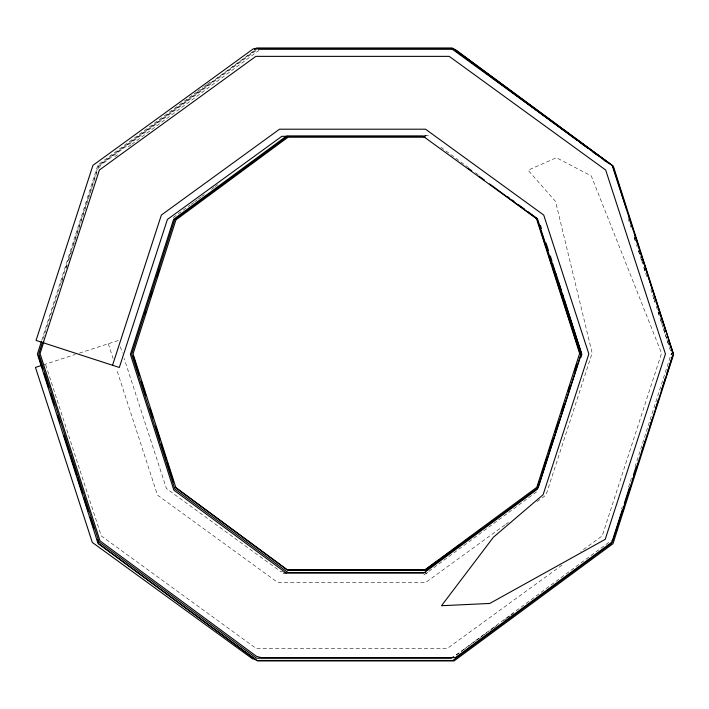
<?xml version="1.0" encoding="UTF-8"?>
<svg xmlns="http://www.w3.org/2000/svg" width="709" height="709" viewBox="0 0 709 709"><rect width="100%" height="100%" fill="white"/><g stroke="black" fill="none" stroke-linecap="round" stroke-linejoin="round"><path stroke-width="0.53" stroke-dasharray="3.54 2.66" d="M41.769 340.382L97.922 164.896L193.132 94.66M43.116 338.601L98.356 165.959L254.948 50.436M61.745 282.102L63.092 277.884M66.123 268.401L67.47 264.191M68.817 259.973L71.857 250.49M73.204 246.271L99.171 165.135L256.454 49.098M99.579 167.581L100.253 165.481L256.374 50.304M621.598 508.885L622.272 506.784M628.661 486.826L630 482.625M630.336 481.579L632.02 476.324M635.042 466.876L671.343 353.445M194.018 94.005L196.685 92.028M197.581 91.372L202.916 87.437M203.802 86.782L206.479 84.814M207.365 84.158L210.032 82.182M114.885 156.733L117.552 154.757M128.232 146.878L130.908 144.911M131.794 144.255L259.051 50.366M173.218 217.557L190.145 205.061M191.04 204.405L193.708 202.437M194.603 201.781L197.279 199.805M198.165 199.149L200.842 197.173M201.728 196.517L204.405 194.55M211.53 189.285L214.207 187.318M215.093 186.662L217.769 184.686M536.5 491.931L423.787 575.088L427.828 572.5M456.215 654.965L611.521 540.391M504.79 525.041L425.941 582.319L277.538 582.319L157.469 495.095L116.489 368.972M505.685 524.385L508.371 522.436M537.041 501.6L546.001 495.095L592.157 353.055L555.546 201.48L528.081 170.195L556.37 157.708L591.279 175.912L661.559 353.233L602.198 535.915L580.724 551.522M561.936 565.17L447.406 648.38L256.073 648.38L101.281 535.915L45.473 364.16M456.206 655.01L462.472 650.454M463.367 649.807L475.907 640.697M476.803 640.05L479.488 638.091M480.383 637.444L483.077 635.494M483.972 634.839L489.343 630.939M490.238 630.283L492.923 628.334M493.827 627.678L496.513 625.728M503.674 620.526L506.359 618.567M507.263 617.92L509.948 615.97M510.843 615.315L513.529 613.365M43.364 364.843L75.349 354.447M79.443 353.117L118.323 340.488M424.797 135.348L428.617 135.313L424.212 135.313M283.175 571.782L280.959 571.782L166.438 488.581L124.119 358.346M440.909 147.242L468.436 167.554M475.544 172.792L478.212 174.76M671.219 353.242L671.884 354.784L670.546 350.583M120.37 346.79L122.418 353.091M108.3 343.741L113.077 358.462M634.254 237.152L635.592 241.352M638.614 250.809L639.961 255.01M641.308 259.21L642.646 263.411M643.994 267.612L645.341 271.813M653.742 298.064L655.089 302.264M658.112 311.721L659.45 315.922M660.797 320.122L662.144 324.323M663.482 328.524L669.199 346.382M628.183 218.727L631.019 227.429M634.236 237.648L636.248 243.949M636.585 245.004L637.258 247.104M638.41 250.534L642.638 263.916M643.79 267.337L647.007 277.573M650.844 289.387L655.081 302.796M656.224 306.191L671.006 352.391"/><path stroke-width="1.06" d="M41.432 341.437L37.4 354.048L97.984 543.386L256.685 660.469L452.838 660.469L611.539 543.386L622.325 509.674M42.522 342.163L38.809 353.756L99.047 541.995L256.569 658.209L451.287 658.209L453.716 656.658M43.772 342.004L40.067 353.561L100.004 540.878L256.605 656.401L261.116 657.58L455.426 657.58L612.381 541.782L673.417 353.951L612.133 165.339L451.695 48.779L253.379 48.779L92.941 165.339L36.053 340.426L119.316 367.475L167.413 219.444L281.827 136.323L423.246 136.323L537.661 219.444L581.362 353.951L537.413 489.219L423.69 573.12L283.432 573.12M144.866 314.583L145.877 311.419M150.592 296.69L152.275 291.434M156.99 276.696L159.348 269.331M537.484 487.189L539.168 481.934M541.853 473.523L546.896 457.766M548.917 451.465L552.612 439.908M555.307 431.497L558.329 422.041M561.688 411.539L564.045 404.183M568.077 391.572L569.761 386.316M574.467 371.613L576.825 364.258M581.3 353.117L538.255 487.624L426.277 570.24L287.863 570.24L175.876 487.624L133.07 353.853L175.938 219.896L288.244 137.041L424.851 137.041M580.839 357.602L581.85 354.456L562.388 293.491M624.345 503.346L629.406 487.544M633.456 474.897L635.813 467.523M616.351 531.183L617.371 528.019M622.085 513.272L624.452 505.889M627.819 495.352L630.85 485.869M632.88 479.55L637.932 463.739M641.982 451.101L645.013 441.61M649.736 426.862L652.094 419.489M655.471 408.951L658.501 399.459M661.205 391.031L665.583 377.339M666.93 373.12L672.664 355.209M43.267 342.766L99.393 170.027L255.843 56.365L449.231 56.365L605.681 170.027L665.441 353.951L605.202 539.354L489.768 603.448L441.503 605.725L493.446 537.192L543.103 494.731L588.842 353.951L543.714 215.049L425.56 129.206L279.514 129.206L161.36 215.049L112.545 365.277M254.522 49.364L256.303 48.052L452.067 48.052L456.047 50.179L613.32 166.207L673.55 354.447L613.001 543.688L454.052 660.948L257.58 660.948L98.64 543.688M424.31 570.488L439.518 559.436M441.308 558.134L450.25 551.637M452.041 550.335L460.097 544.485M465.467 540.586L471.724 536.031M478.885 530.828L482.466 528.232M490.513 522.382L493.198 520.433M41.388 365.481L35.45 367.413L92.321 542.429L252.652 658.918L254.859 658.918M257.34 48.442L452.856 48.442L595.923 153.995M258.147 48.992L453.308 48.992L577.489 140.612M423.601 136.101L286.392 136.101L173.608 219.311L130.403 354.34L173.856 490.132L286.161 572.987M425.152 136.651L287.198 136.651L174.698 219.657L131.661 354.146L174.822 489.015L287.969 572.5L425.63 572.5M455.267 49.736L612.78 165.933L626.57 209.049M598.591 155.953L608.606 163.292M579.262 141.915L588.133 148.465M592.564 151.735L597.891 155.661M604.095 160.243L605.876 161.555M507.334 196.517L509.124 197.829M512.19 200.044L513.963 201.356M518.031 204.405L521.594 207.037M522.817 207.888L524.589 209.199M527.833 211.637L536.988 218.345M468.259 168.246L471.804 170.86M478.894 176.089L484.442 180.068M489.52 183.932L496.025 188.612M496.61 189.161L537.023 218.851M175.229 487.322L286.959 569.752L425.063 569.752L536.802 487.322L579.634 353.454L536.483 218.576M628.591 215.359L632.96 229.025M634.307 233.234L639.358 249.001M640.032 251.11L665.6 331.023M668.295 339.434L672.664 353.1M550.335 255.976L552.01 261.213M556.033 273.789L561.058 289.502M540.409 225.329L541.41 228.475M546.107 243.134L548.456 250.472M552.471 263.039L556.157 274.56M558.843 282.944L563.203 296.557M564.541 300.749L580.963 352.072M537.36 219.905L546.125 247.308M546.799 249.417L551.859 265.228M553.206 269.438L559.614 289.467M560.287 291.567L580.184 353.747M133.079 355.617L139.487 375.637M141.508 381.965L145.894 395.657M149.936 408.304L152.976 417.787M155.67 426.215L160.057 439.908M161.404 444.126L166.455 459.928M167.138 462.038L173.537 482.058M38.401 355.439L42.779 369.114M44.118 373.315L48.496 386.99M50.516 393.3L54.221 404.866M57.58 415.385L59.937 422.741M63.978 435.361L69.695 453.246M70.368 455.346L76.767 475.331M77.432 477.432L82.483 493.207M83.83 497.408L88.208 511.083M90.22 517.393L93.925 528.958M97.293 539.478L98.303 542.633"/></g></svg>
